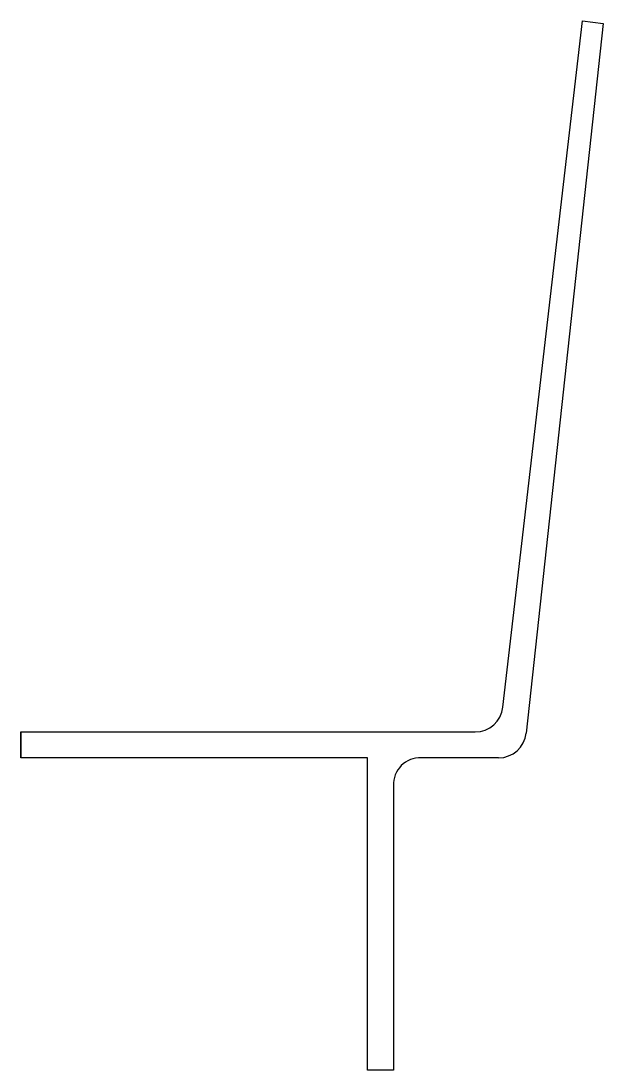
# Model space of a CAD drawing. Extents: x 778.5 to 812.1, y 153.9 to 214.4.
import ezdxf

# ---------------------------------------------------------------- set-up
doc = ezdxf.new("R2010")
doc.units = 0
doc.layers.get('0').update_dxf_attribs({"linetype": 'CONTINUOUS'})

msp = doc.modelspace()

# ---------------------------------------------------------------- linework, layer by layer
at = {"color": 7}
for p, q in [((806.265, 174.842), (810.868, 214.407)), ((812.056, 214.259), (807.611, 173.342)), ((810.868, 214.407), (812.056, 214.259)), ((778.456, 173.415), (804.674, 173.415)), ((778.456, 171.915), (778.456, 173.415)), ((778.456, 173.415), (778.456, 171.915)), ((798.456, 171.915), (778.456, 171.915)), ((798.456, 153.915), (798.456, 171.915)), ((806.02, 171.915), (801.556, 171.915)), ((799.956, 170.315), (799.956, 153.915)), ((799.956, 153.915), (798.456, 153.915))]:
    msp.add_line(p, q, dxfattribs=at)
for centre, radius, start, end in [((804.713, 174.972), 1.557, 268.57339, 355.22596), ((806.025, 173.511), 1.595, 269.84934, 353.9509), ((801.49, 170.382), 1.535, 87.5244, 182.4756)]:
    msp.add_arc(centre, radius, start, end, dxfattribs=at)

doc.saveas('drawing.dxf')
